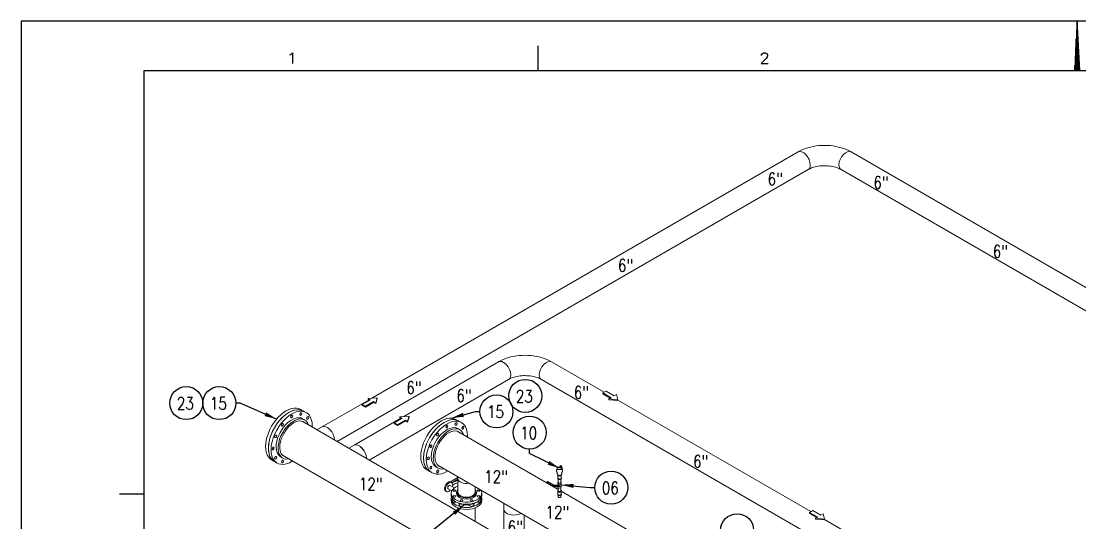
# Model space of a CAD drawing. Header units: millimetres. Extents: x -312439 to 477422, y -331570 to 212570.
# Drawn here: x 337892 to 348644, y 141641 to 146731 of the extents above; entities that cross this region are included whole.
import ezdxf

# ---------------------------------------------------------------- set-up
doc = ezdxf.new("R2010")
doc.units = ezdxf.units.MM
for name, color, linetype in [('ARCONDTEXTO', 4, 'Continuous'), ('FORMATO A1', 1, 'Continuous'), ('TEXTO FORMATO', 4, 'Continuous')]:
    doc.layers.add(name, color=color, linetype=linetype)
doc.styles.add('ROMAND', font='ROMAND.SHX')
doc.styles.add('ROMANS', font='romans.shx', dxfattribs={"height": 187.5})
doc.dimstyles.new('1-50 (MILIMETRO)', dxfattribs={"dimscale": 0, "dimtxt": 125, "dimasz": 125, "dimexe": 100, "dimexo": 100, "dimgap": 50, "dimtad": 0, "dimdec": 0, "dimzin": 0, "dimdsep": 46, "dimtxsty": 'ROMAND', "dimcen": -390, "dimclrd": 1, "dimclre": 1, "dimclrt": 3, "dimadec": 0, "dimazin": 0, "dimtfac": 1, "dimtdec": 0, "dimtix": 1, "dimtmove": 2, "dimatfit": 2, "dimfxl": 1, "dimtvp": 1, "dimtolj": 1, "dimtzin": 0, "dimarcsym": 0})

# ---------------------------------------------------------------- blocks, each defined once
blk = doc.blocks.new('A$C2D342850')
at = {"layer": 'FORMATO A1', "color": 1, "linetype": 'Continuous'}
for p, q in [((84100, 0), (0, 0)), ((0, 0), (0, -59400)), ((21450, 0), (21399.5, -1000)), ((21450, -1000), (21450, 0)), ((21500.5, -1000), (21450, 0)), ((21441, -1000), (21441, -178.22)), ((21459, -1000), (21459, -178.22)), ((21432, -1000), (21432, -356.44)), ((21468, -1000), (21468, -356.44)), ((10500, -1000), (10500, -500)), ((21423, -1000), (21423, -534.65)), ((21477, -1000), (21477, -534.65)), ((21414, -1000), (21414, -712.87)), ((21486, -1000), (21486, -712.87)), ((21405, -1000), (21405, -891.09)), ((21495, -1000), (21495, -891.09)), ((2500, -9600), (2000, -9600))]:
    blk.add_line(p, q, dxfattribs=at)
at = {"layer": 'FORMATO A1', "color": 2, "linetype": 'Continuous'}
for p, q in [((2500, -1000), (83100, -1000)), ((2500, -58400), (2500, -1000))]:
    blk.add_line(p, q, dxfattribs=at)
at = {"layer": 'FORMATO A1', "color": 1, "linetype": 'Continuous'}
for points in [[(5458.74, -684.69), (5479.36, -674.37), (5510.3, -643.44), (5510.3, -860)], [(15038.95, -695), (15038.95, -684.69), (15049.26, -664.06), (15059.58, -653.75), (15080.2, -643.44), (15121.45, -643.44), (15142.08, -653.75), (15152.39, -664.06), (15162.7, -684.69), (15162.7, -705.31), (15152.39, -725.94), (15131.76, -756.87), (15028.64, -860), (15173.01, -860)]]:
    blk.add_lwpolyline(points, dxfattribs=at)

msp = doc.modelspace()

# ---------------------------------------------------------------- linework, layer by layer
at = {"color": 5, "linetype": 'Continuous', "lineweight": 0, "extrusion": (4.44089e-16, 0.816497, 0.57735)}
for p, q in [((345781.646, 145404.685), (341454.494, 142906.403)), ((349278.892, 143697.514), (346321.964, 145404.697)), ((345884.708, 145226.176), (341101.974, 142464.863)), ((350030.086, 143025.799), (346218.902, 145226.187)), ((342739.418, 143273.736), (341778.831, 142719.14)), ((343813.311, 142965.683), (343278.807, 143274.279)), ((342842.48, 143095.226), (341426.316, 142277.604)), ((346663.512, 141082.107), (343175.745, 143095.77)), ((340895.85, 142583.869), (341424.635, 142889.164)), ((345912.318, 141753.821), (343951.385, 142885.966)), ((341748.978, 142701.905), (341273.178, 142427.201)), ((340744.694, 142671.139), (343978.598, 140804.044)), ((342320.66, 142570.405), (343346.943, 141977.88)), ((341220.196, 142396.607), (341273.178, 142427.196)), ((340546.408, 142327.697), (343780.312, 140460.602)), ((342122.373, 142226.963), (344877.088, 140636.528)), ((342328.032, 141941.761), (342328.032, 142108.226)), ((343346.943, 142083.546), (343346.943, 142050.43)), ((343373.03, 142083.546), (343373.03, 142050.43)), ((342501.089, 141941.761), (342501.089, 142008.311)), ((343343.269, 141965.148), (343343.269, 141965.254)), ((343343.269, 141929.36), (343343.269, 141958.588)), ((343346.943, 141998.46), (343346.943, 141965.254)), ((343373.03, 141997.384), (343373.03, 141965.254)), ((343376.704, 141965.148), (343376.704, 141965.254)), ((343376.704, 141929.36), (343376.704, 141958.588)), ((343377.683, 141960.132), (345359.186, 140816.111)), ((342792.671, 141488.739), (342792.671, 141839.966)), ((343346.943, 141919.623), (343346.943, 141903.94)), ((343373.03, 141919.623), (343373.03, 141903.94)), ((342328.032, 141756.998), (342328.032, 141791.25)), ((342501.089, 141657.084), (342501.089, 141791.25)), ((342998.796, 141369.733), (342998.796, 141720.96)), ((346766.574, 141260.616), (346050.392, 141674.104))]:
    msp.add_line(p, q, dxfattribs=at)
at = {"color": 1, "linetype": 'Continuous', "lineweight": 0, "extrusion": (4.44089e-16, 0.816497, 0.57735)}
for p, q in [((341438.213, 142889.868), (341355.664, 142842.208)), ((341506.851, 142910.318), (341414.725, 142903.429)), ((341414.725, 142903.429), (341438.213, 142889.868)), ((341414.725, 142903.429), (341414.725, 142894.886)), ((341414.725, 142894.886), (341430.815, 142885.596)), ((341492.801, 142858.352), (341506.851, 142910.318)), ((341492.801, 142849.808), (341506.851, 142901.775)), ((341506.851, 142910.318), (341506.851, 142901.775)), ((343833.415, 142977.29), (343800.199, 142958.113)), ((343800.199, 142958.113), (343882.748, 142910.453)), ((343800.199, 142958.113), (343800.199, 142949.57)), ((343800.199, 142949.57), (343875.349, 142906.182)), ((343915.964, 142929.631), (343833.415, 142977.29)), ((343882.748, 142910.453), (343861.377, 142898.115)), ((343861.377, 142898.115), (343951.385, 142890.003)), ((343861.377, 142898.115), (343861.377, 142889.572)), ((343861.377, 142889.572), (343951.385, 142881.46)), ((343939.453, 142943.192), (343915.964, 142929.631)), ((343951.385, 142890.003), (343939.453, 142943.192)), ((343951.385, 142890.003), (343951.385, 142881.46)), ((341355.664, 142842.208), (341388.881, 142823.03)), ((341355.664, 142842.208), (341355.664, 142833.664)), ((341355.664, 142833.664), (341388.881, 142814.487)), ((341388.881, 142823.03), (341471.43, 142870.69)), ((341388.881, 142814.487), (341471.43, 142862.147)), ((341388.881, 142823.03), (341388.881, 142814.487)), ((341471.43, 142870.69), (341471.43, 142862.147)), ((341471.43, 142870.69), (341492.801, 142858.352)), ((341471.43, 142862.147), (341492.801, 142849.808)), ((341492.801, 142858.352), (341492.801, 142849.808)), ((341762.56, 142702.606), (341680.011, 142654.946)), ((341713.227, 142635.769), (341795.776, 142683.428)), ((341713.227, 142627.225), (341795.776, 142674.885)), ((341831.197, 142723.056), (341739.071, 142716.167)), ((341739.071, 142716.167), (341762.56, 142702.606)), ((341739.071, 142716.167), (341739.071, 142707.624)), ((341739.071, 142707.624), (341755.161, 142698.334)), ((341795.776, 142683.428), (341795.776, 142674.885)), ((341795.776, 142683.428), (341817.147, 142671.09)), ((341795.776, 142674.885), (341817.147, 142662.547)), ((341817.147, 142671.09), (341831.197, 142723.056)), ((341817.147, 142662.547), (341830.902, 142713.423)), ((341831.197, 142723.056), (341831.197, 142714.518)), ((341680.011, 142654.946), (341713.227, 142635.769)), ((341680.011, 142654.946), (341680.011, 142646.403)), ((341680.011, 142646.403), (341695.822, 142637.274)), ((341697.416, 142636.354), (341713.227, 142627.225)), ((341713.227, 142635.769), (341713.227, 142627.225)), ((341817.147, 142671.09), (341817.147, 142662.547)), ((345932.422, 141765.428), (345899.206, 141746.251)), ((345899.206, 141746.251), (345981.755, 141698.591)), ((345899.206, 141746.251), (345899.206, 141737.708)), ((345899.206, 141737.708), (345974.356, 141694.319)), ((346014.971, 141717.768), (345932.422, 141765.428)), ((346038.46, 141731.33), (346014.971, 141717.768)), ((346050.392, 141678.141), (346038.46, 141731.33)), ((345981.755, 141698.591), (345960.384, 141686.253)), ((345960.384, 141686.253), (346050.392, 141678.141)), ((345960.384, 141686.253), (345960.384, 141677.709)), ((345960.384, 141677.709), (346050.392, 141669.598)), ((346050.392, 141678.141), (346050.392, 141669.598))]:
    msp.add_line(p, q, dxfattribs=at)
at = {"color": 4, "linetype": 'Continuous', "lineweight": 0, "extrusion": (4.44089e-16, 0.816497, 0.57735)}
for p, q in [((340731.721, 142791.2), (340786.801, 142759.4)), ((340750.671, 142696.821), (340771.282, 142684.921)), ((342307.687, 142690.466), (342362.766, 142658.666)), ((342326.636, 142596.087), (342347.247, 142584.187)), ((340435.946, 142278.901), (340491.025, 142247.101)), ((340527.155, 142309.68), (340547.766, 142297.78)), ((342011.911, 142178.167), (342066.99, 142146.367)), ((342103.12, 142208.946), (342123.731, 142197.046)), ((342328.032, 142099.722), (342251.945, 142055.793)), ((342263.807, 142049.45), (342255.071, 142054.407)), ((342265.953, 142048.01), (342328.032, 142083.852)), ((342296.518, 142035.649), (342274.643, 142023.019)), ((342274.927, 142050.191), (342328.032, 142073.47)), ((342328.032, 142049.463), (342274.927, 142026.184)), ((342328.032, 142076.82), (342299.033, 142064.108)), ((343237.963, 142059.73), (343235.409, 142058.255)), ((343235.409, 142058.255), (343235.409, 142046.455)), ((343235.409, 142058.255), (343298.456, 142021.854)), ((343235.409, 142046.455), (343298.456, 142010.054)), ((343237.963, 142059.73), (343301.011, 142023.329)), ((343342.446, 142036.43), (343342.446, 142025.962)), ((343343.013, 142047.941), (343343.013, 142033.941)), ((343346.943, 142056.475), (343343.043, 142048.073)), ((343343.272, 142047.58), (343355.05, 142040.78)), ((343355.05, 142026.78), (343343.272, 142033.58)), ((343355.905, 142040.648), (343371.993, 142043.136)), ((343371.993, 142029.136), (343355.905, 142026.648)), ((343372.619, 142043.498), (343376.93, 142052.786)), ((343376.93, 142038.786), (343372.619, 142029.498)), ((343376.701, 142053.28), (343373.03, 142055.399)), ((343376.96, 142052.919), (343376.96, 142038.919)), ((343377.527, 142036.43), (343377.527, 142017.43)), ((342211.989, 141958.12), (342203.253, 141963.077)), ((342265.988, 141965.455), (342228.287, 141986.845)), ((342293.012, 141994.908), (342247.51, 142020.725)), ((342259.018, 141918.274), (342259.018, 141938.874)), ((342314.132, 141938.874), (342314.132, 141951.574)), ((342514.99, 141938.874), (342514.99, 141951.574)), ((342570.103, 141918.274), (342570.103, 141938.874)), ((343304.508, 142022.493), (343328.713, 142022.493)), ((343304.508, 142020.407), (343327.216, 142020.407)), ((343304.508, 142008.607), (343325.304, 142008.607)), ((343325.875, 142011.196), (343329.05, 142013.029)), ((343327.216, 142020.407), (343327.216, 142011.971)), ((343327.216, 142020.407), (343339.505, 142013.312)), ((343327.227, 142011.977), (343327.227, 142014.189)), ((343327.346, 142014.452), (343329.02, 142015.419)), ((343327.43, 142014.478), (343330.561, 142014.758)), ((343328.713, 142022.493), (343342.06, 142014.787)), ((343329.105, 142015.445), (343332.236, 142015.725)), ((343329.305, 142005.254), (343332.48, 142007.088)), ((343330.561, 142005.594), (343330.35, 142005.858)), ((343330.968, 142014.523), (343334.099, 142010.628)), ((343334.099, 142005.639), (343330.968, 142005.359)), ((343332.59, 142005.504), (343339.505, 142001.512)), ((343332.643, 142015.49), (343335.774, 142011.594)), ((343333.792, 142020.965), (343344.268, 142027.014)), ((343334.184, 142005.665), (343335.858, 142006.632)), ((343334.303, 142010.103), (343334.303, 142005.928)), ((343335.977, 142011.07), (343335.977, 142006.895)), ((343342.06, 142014.787), (343339.505, 142013.312)), ((343339.505, 142013.312), (343339.505, 142001.512)), ((343339.505, 142001.512), (343342.06, 142002.987)), ((343342.06, 142002.987), (343342.06, 142014.787)), ((343342.06, 142007.421), (343352.2, 142013.275)), ((343343.013, 142007.971), (343343.013, 142000.941)), ((343343.272, 142000.58), (343355.05, 141993.78)), ((343355.905, 141993.648), (343371.993, 141996.136)), ((343372.619, 141996.498), (343376.93, 142005.786)), ((343376.96, 142014.874), (343376.96, 142005.919)), ((342259.018, 141865.874), (342259.018, 141886.474)), ((342269.087, 141884.249), (342269.087, 141862.049)), ((342301.262, 141849.637), (342310.082, 141851.746)), ((342340.672, 141839.251), (342340.672, 141820.72)), ((342385.441, 141815.578), (342393.391, 141826.659)), ((342393.391, 141829.307), (342393.391, 141826.659)), ((342435.731, 141826.659), (342435.731, 141829.307)), ((342435.731, 141826.659), (342443.68, 141815.578)), ((342488.449, 141834.719), (342511.654, 141848.116)), ((342488.449, 141839.251), (342488.449, 141820.72)), ((342519.039, 141851.746), (342527.859, 141849.637)), ((342560.035, 141884.249), (342560.035, 141862.049)), ((342570.103, 141865.874), (342570.103, 141886.474))]:
    msp.add_line(p, q, dxfattribs=at)
at = {"color": 2, "linetype": 'Continuous', "lineweight": 0, "extrusion": (4.44089e-16, 0.816497, 0.57735)}
for p, q in [((343329.873, 142176.099), (343329.873, 142165.33)), ((343335.151, 142194.439), (343335.151, 142178.301)), ((343335.346, 142154.786), (343335.346, 142136.597)), ((343339.405, 142151.411), (343335.61, 142154.563)), ((343360.635, 142209.204), (343364.753, 142211.582)), ((343360.635, 142209.204), (343374.152, 142201.4)), ((343360.635, 142202.363), (343360.635, 142209.204)), ((343360.635, 142202.363), (343374.152, 142194.559)), ((343364.753, 142216.371), (343364.753, 142211.34)), ((343374.152, 142201.4), (343384.572, 142207.416)), ((343374.152, 142194.559), (343374.152, 142201.4)), ((343374.152, 142194.559), (343383.08, 142199.714)), ((343379.507, 142210.34), (343384.572, 142207.416)), ((343379.71, 142216.371), (343379.71, 142211.34)), ((343380.568, 142151.411), (343384.363, 142154.563)), ((343384.572, 142207.416), (343384.572, 142198.91)), ((343384.572, 142201.281), (343386.625, 142200.096)), ((343384.572, 142198.91), (343386.625, 142200.096)), ((343384.627, 142154.786), (343384.627, 142136.597)), ((343384.821, 142194.439), (343384.821, 142178.301)), ((343384.821, 142182.865), (343386.625, 142183.906)), ((343386.625, 142200.096), (343386.625, 142183.906)), ((343390.1, 142176.099), (343390.1, 142165.33)), ((343343.269, 142093.283), (343343.269, 142122.511)), ((343376.704, 142093.283), (343376.704, 142122.511))]:
    msp.add_line(p, q, dxfattribs=at)
at = {"color": 5, "linetype": 'Continuous', "lineweight": 0}
for centre, major_axis, start_param, end_param in [((345833.177, 145315.43), (51.531, -89.255), 0.785398163, 3.141592654), ((346270.433, 145315.442), (-51.531, -89.255), 3.141592654, 5.497787144), ((345833.177, 145315.43), (51.531, -89.255), 0, 0.785398163), ((346270.433, 145315.43), (-51.531, -89.255), 5.49764606, 5.497787144), ((346270.433, 145315.442), (-51.531, -89.255), 5.497787144, 6.283185307), ((346270.433, 145315.43), (-51.531, -89.255), 5.497787144, 6.297310672), ((342790.02, 143185.024), (51.531, -89.255), 2.343442991, 3.276408603), ((342790.949, 143184.481), (51.531, -89.255), 0.785398163, 3.141592654), ((343227.276, 143185.024), (-51.531, -89.255), 3.141592654, 5.497787144), ((342790.949, 143184.481), (51.531, -89.255), 0, 0.785398163), ((343227.276, 143185.024), (-51.531, -89.255), 5.497787144, 6.283185307), ((340659.524, 142491.351), (-100.123, -173.418), 3.001578831, 5.497787144), ((341000.362, 142525.203), (51.531, -89.255), 0.785398163, 3.141592654), ((342235.489, 142390.616), (-100.123, -173.418), 3.001578831, 5.497787144), ((341000.362, 142525.203), (51.531, -89.255), 0.765498319, 0.785398163), ((340659.524, 142491.351), (-100.123, -173.418), 5.497787144, 6.42319913), ((341324.709, 142337.947), (51.531, -89.255), 0.785398163, 3.15078769), ((341324.709, 142337.942), (51.531, -89.255), 0.785398163, 3.141592654), ((341324.709, 142337.942), (51.531, -89.255), 0.765498319, 0.785398163), ((341324.709, 142337.947), (51.531, -89.255), 0.785338379, 0.785398163), ((342235.489, 142390.616), (-100.123, -173.418), 5.497787144, 6.42319913), ((342414.561, 142089.768), (-86.528, 0), 0, 1.894066148), ((343359.986, 142050.43), (-13.044, 0), 0, 3.141592654), ((342414.561, 141951.574), (88.182, 0), 2.947639626, 4.319689899), ((342414.561, 141951.574), (88.182, 0), 4.319689899, 6.477138335), ((343359.986, 141965.254), (16.718, 0), 2.465813431, 3.926990817), ((343359.986, 141965.148), (16.718, 0), 3.141592654, 3.926990817), ((343359.986, 141929.36), (16.718, 0), 3.141592654, 3.926990817), ((343359.986, 141965.254), (13.044, 0), 3.141592654, 3.926990817), ((343359.986, 141965.254), (16.718, 0), 3.926990817, 6.95896453), ((343359.986, 141965.148), (16.718, 0), 3.926990817, 6.283185307), ((343359.986, 141929.36), (16.718, 0), 3.926990817, 6.283185307), ((343359.986, 141965.254), (13.044, 0), 3.926990817, 6.283185307), ((342895.734, 141778.789), (103.062, 0), 3.141592654, 5.497787144), ((342895.734, 141778.789), (103.062, 0), 5.497787144, 5.517686988)]:
    msp.add_ellipse(centre, major_axis=major_axis, ratio=0.577350269, start_param=start_param, end_param=end_param, dxfattribs=at)
at = {"color": 4, "linetype": 'Continuous', "lineweight": 0}
for centre, major_axis, ratio, start_param, end_param in [((340583.833, 142535.051), (147.888, 256.149), 0.577350269, 0, 3.141592654), ((340611.373, 142519.151), (147.888, 256.149), 0.577350269, 0, 3.141592654), ((340611.373, 142519.151), (-147.888, -256.149), 0.577350269, 3.141592654, 6.283185307), ((340638.913, 142503.251), (-147.888, -256.149), 0.577350269, 2.35619449, 7.119242823), ((340638.913, 142503.251), (111.758, 193.57), 0.577350269, 0, 2.35619449), ((340659.524, 142491.351), (-111.758, -193.57), 0.577350269, 2.661870707, 6.762907254), ((342159.799, 142434.316), (147.888, 256.149), 0.577350269, 0, 3.141592654), ((342187.338, 142418.416), (147.888, 256.149), 0.577350269, 0, 3.141592654), ((342187.338, 142418.416), (-147.888, -256.149), 0.577350269, 3.141592654, 6.283185307), ((342214.878, 142402.516), (-147.888, -256.149), 0.577350269, 2.35619449, 7.119242823), ((340825.974, 142611.251), (-7.777, -13.47), 0.577350269, 2.376976953, 3.906208354), ((340638.913, 142503.251), (-147.888, -256.149), 0.577350269, 2.305535138, 2.35619449), ((342214.878, 142402.516), (111.758, 193.57), 0.577350269, 0, 2.35619449), ((342235.489, 142390.616), (-111.758, -193.57), 0.577350269, 2.661870707, 6.762907254), ((342401.94, 142510.516), (-7.777, -13.47), 0.577350269, 2.376976953, 3.906208354), ((342214.878, 142402.516), (-147.888, -256.149), 0.577350269, 2.305535138, 2.35619449), ((340638.913, 142503.251), (111.758, 193.57), 0.577350269, 2.35619449, 3.141592654), ((340638.913, 142287.251), (-7.777, -13.47), 0.577350269, 5.518569607, 7.047801007), ((342214.878, 142402.516), (111.758, 193.57), 0.577350269, 2.35619449, 3.141592654), ((342214.878, 142186.516), (-7.777, -13.47), 0.577350269, 5.518569607, 7.047801007), ((342229.162, 142008.742), (-25.909, -45.665), 0.572295958, 3.141592654, 5.493466743), ((342237.898, 142003.785), (25.909, 45.665), 0.572295958, 5.092436339, 8.635059397), ((343359.986, 142036.43), (-17.541, 0), 0.577350269, 6.028110461, 6.544984695), ((343343.898, 142047.941), (-0.885, 0), 0.577350269, 6.021385919, 7.068583471), ((343343.898, 142033.941), (-0.885, 0), 0.577350269, 0, 0.261799388), ((343359.986, 142036.43), (-17.541, 0), 0.577350269, 0.261799388, 1.308996939), ((343343.898, 142033.941), (-0.885, 0), 0.577350269, 0.261799388, 0.785398163), ((343355.676, 142041.141), (0.885, 0), 0.577350269, 3.926990817, 4.974188368), ((343359.986, 142036.43), (-17.541, 0), 0.577350269, 1.308996939, 2.35619449), ((343371.764, 142043.63), (0.885, 0), 0.577350269, 4.974188368, 6.021385919), ((343371.764, 142029.63), (0.885, 0), 0.577350269, 4.974188368, 5.497787144), ((343359.986, 142036.43), (-17.541, 0), 0.577350269, 2.35619449, 3.396667499), ((343371.764, 142029.63), (0.885, 0), 0.577350269, 5.497787144, 6.021385919), ((343376.075, 142052.919), (0.885, 0), 0.577350269, 6.021385919, 7.068583471), ((343376.075, 142038.919), (0.885, 0), 0.577350269, 6.021385919, 6.283185307), ((342229.162, 142008.742), (-25.909, -45.665), 0.572295958, 5.493466743, 6.283185307), ((342237.898, 142003.785), (25.909, 45.665), 0.572295958, 2.35187409, 4.332341622), ((342237.898, 142003.785), (-9.611, -16.94), 0.572295958, 3.141592654, 5.493466743), ((342237.898, 142003.785), (-9.611, -16.94), 0.572295958, 5.493466743, 6.283185307), ((342414.561, 141938.874), (155.543, 0), 0.577350269, 2.160721943, 6.720750261), ((342414.561, 141951.574), (100.429, 0), 0.577350269, 2.60918095, 6.815597011), ((342414.561, 141938.874), (-100.429, 0), 0.577350269, 0, 3.141592654), ((343304.508, 142025.348), (8.558, 0), 0.577350269, 3.926990817, 4.71238898), ((343304.508, 142013.548), (8.558, 0), 0.577350269, 3.926990817, 4.71238898), ((343304.508, 142025.348), (4.945, 0), 0.577350269, 3.926990817, 4.71238898), ((343327.633, 142013.954), (-0.288, 0.498), 0.577350269, 6.021385919, 7.068583471), ((343329.308, 142014.921), (-0.288, 0.498), 0.577350269, 6.021385919, 6.283185307), ((343330.765, 142014.234), (0.288, -0.498), 0.577350269, 1.832595715, 2.879793266), ((343330.765, 142005.883), (-0.288, 0.498), 0.577350269, 1.832595715, 2.879793266), ((343332.439, 142015.2), (-0.288, 0.498), 0.577350269, 4.974188368, 6.021385919), ((343337.758, 142014.096), (-3.966, 6.869), 0.577350269, 5.497787144, 6.556252612), ((343333.896, 142010.338), (0.288, -0.498), 0.577350269, 0.785398163, 1.832595715), ((343333.896, 142006.163), (0.288, -0.498), 0.577350269, 6.021385919, 7.068583471), ((343335.571, 142011.305), (-0.288, 0.498), 0.577350269, 3.926990817, 4.974188368), ((343335.571, 142007.13), (0.288, -0.498), 0.577350269, 0, 0.785398163), ((343337.758, 142014.096), (-3.966, 6.869), 0.577350269, 3.230481995, 5.497787144), ((343343.898, 142000.941), (-0.885, 0), 0.577350269, 0, 0.785398163), ((343359.986, 142017.43), (-17.541, 0), 0.577350269, 0.761598367, 1.308996939), ((343355.676, 142027.141), (-0.885, 0), 0.577350269, 0.785398163, 1.308996939), ((343355.676, 141994.141), (0.885, 0), 0.577350269, 3.926990817, 4.974188368), ((343355.676, 142027.141), (-0.885, 0), 0.577350269, 1.308996939, 1.832595715), ((343359.986, 142017.43), (-17.541, 0), 0.577350269, 1.308996939, 2.35619449), ((343371.764, 141996.63), (0.885, 0), 0.577350269, 4.974188368, 6.021385919), ((343359.986, 142017.43), (-17.541, 0), 0.577350269, 2.35619449, 3.141592654), ((343376.075, 142005.919), (0.885, 0), 0.577350269, 6.021385919, 6.283185307), ((342414.561, 141886.474), (-155.543, 0), 0.577350269, 6.105191856, 9.602771412), ((342414.561, 141918.274), (-155.543, 0), 0.577350269, 0, 3.141592654), ((342414.561, 141865.874), (155.543, 0), 0.577350269, 3.141592654, 6.283185307), ((342292.357, 141884.249), (-23.27, 0), 0.577350269, 6.142098809, 7.322959681), ((342292.357, 141862.049), (-23.27, 0), 0.577350269, 0, 1.963495408), ((342414.561, 141888.074), (-113.901, 0), 0.577350269, 0.792315256, 0.864911274), ((342363.942, 141820.72), (23.27, 0), 0.577350269, 3.141592654, 5.890486225), ((342363.942, 141842.92), (23.27, 0), 0.577350269, 3.443404213, 5.241433881), ((342414.561, 141888.074), (-113.901, 0), 0.577350269, 1.364860358, 1.776732296), ((342414.561, 141889.674), (-113.901, 0), 0.577350269, 1.374344678, 1.767247976), ((342465.179, 141820.72), (23.27, 0), 0.577350269, 3.534291735, 6.283185307), ((342465.179, 141842.92), (23.27, 0), 0.577350269, 4.18334408, 5.981373747), ((342536.765, 141862.049), (23.27, 0), 0.577350269, 4.319689899, 6.283185307), ((342536.765, 141884.249), (23.27, 0), 0.577350269, 5.243410933, 6.424271806)]:
    msp.add_ellipse(centre, major_axis=major_axis, ratio=ratio, start_param=start_param, end_param=end_param, dxfattribs=at)
for centre, major_axis in [((340638.913, 142719.251), (-7.777, -13.47)), ((340732.443, 142744.312), (-7.777, -13.47)), ((340800.913, 142704.781), (-7.777, -13.47)), ((340545.382, 142636.312), (-7.777, -13.47)), ((342214.878, 142618.516), (-7.777, -13.47)), ((342308.409, 142643.578), (-7.777, -13.47)), ((342376.878, 142604.047), (-7.777, -13.47)), ((340476.913, 142517.72), (-7.777, -13.47)), ((342121.347, 142535.578), (-7.777, -13.47)), ((340451.851, 142395.251), (-7.777, -13.47)), ((342052.878, 142416.986), (-7.777, -13.47)), ((340476.913, 142301.72), (-7.777, -13.47)), ((340545.382, 142262.189), (-7.777, -13.47)), ((342027.817, 142294.516), (-7.777, -13.47)), ((342052.878, 142200.986), (-7.777, -13.47)), ((342121.347, 142161.455), (-7.777, -13.47)), ((342292.357, 141968.099), (13.472, 0)), ((342536.765, 141968.099), (13.472, 0)), ((343327.59, 142008.225), (1.715, -2.971)), ((342292.357, 141909.649), (13.472, 0)), ((342363.942, 141868.32), (13.472, 0)), ((342465.179, 141868.32), (13.472, 0)), ((342536.765, 141909.649), (13.472, 0))]:
    msp.add_ellipse(centre, major_axis=major_axis, ratio=0.577350269, dxfattribs=at)
at = {"color": 2, "linetype": 'Continuous', "lineweight": 0}
for centre, major_axis, start_param, end_param in [((343359.986, 142194.439), (24.835, 0), 1.544681715, 6.659904105), ((343372.231, 142211.34), (7.478, 0), 3.141592654, 6.283185307), ((343372.383, 142208.437), (3.965, 0), 3.554781894, 5.930363774), ((343359.986, 142136.597), (24.641, 0), 3.141592654, 6.283185307), ((343359.986, 142093.283), (16.718, 0), 3.141592654, 3.926990817), ((343359.986, 142129.071), (16.718, 0), 3.512039681, 3.926990817), ((343359.986, 142129.177), (16.718, 0), 3.529486549, 3.926990817), ((343359.986, 142129.071), (16.718, 0), 3.926990817, 5.912738279), ((343359.986, 142129.177), (16.718, 0), 3.926990817, 5.895291412), ((343359.986, 142093.283), (16.718, 0), 3.926990817, 6.283185307)]:
    msp.add_ellipse(centre, major_axis=major_axis, ratio=0.577350269, start_param=start_param, end_param=end_param, dxfattribs=at)
msp.add_ellipse((343372.231, 142216.371), major_axis=(7.478, 0), ratio=0.577350269, dxfattribs=at)
at = {"color": 5, "linetype": 'Continuous', "lineweight": 0}
for points, knots in [([(346321.196, 145405.127), (346290.414, 145422.807), (346256.742, 145436.692), (346185.48, 145457.656), (346147.845, 145464.649), (346071.27, 145471.652), (346032.34, 145471.652), (345955.765, 145464.649), (345918.13, 145457.656), (345846.572, 145436.606), (345812.635, 145422.576), (345781.646, 145404.685)], [1.573389139, 1.573389139, 1.573389139, 1.573389139, 1.884955592, 1.884955592, 2.199114858, 2.199114858, 2.513274123, 2.513274123, 2.827433388, 2.827433388, 3.141592654, 3.141592654, 3.141592654, 3.141592654]), ([(346218.902, 145226.176), (346207.26, 145232.897), (346192.972, 145239.435), (346159.594, 145250.941), (346140.3, 145255.811), (346098.579, 145262.68), (346076.062, 145264.56), (346030.639, 145264.739), (346007.736, 145262.986), (345964.689, 145256.161), (345944.519, 145251.128), (345910.529, 145239.386), (345896.306, 145232.872), (345884.708, 145226.176)], [1.570796327, 1.570796327, 1.570796327, 1.570796327, 1.817922826, 1.817922826, 2.078405461, 2.078405461, 2.349354371, 2.349354371, 2.624193323, 2.624193323, 2.895411402, 2.895411402, 3.141592654, 3.141592654, 3.141592654, 3.141592654]), ([(343278.807, 143274.279), (343247.818, 143292.17), (343213.881, 143306.2), (343142.323, 143327.25), (343104.688, 143334.244), (343028.113, 143341.246), (342989.183, 143341.246), (342912.608, 143334.244), (342874.973, 143327.25), (342803.415, 143306.2), (342769.478, 143292.17), (342738.489, 143274.279)], [1.570796327, 1.570796327, 1.570796327, 1.570796327, 1.884955592, 1.884955592, 2.199114858, 2.199114858, 2.513274123, 2.513274123, 2.827433388, 2.827433388, 3.141592654, 3.141592654, 3.141592654, 3.141592654]), ([(343175.745, 143095.77), (343164.103, 143102.491), (343149.815, 143109.03), (343116.437, 143120.536), (343097.144, 143125.405), (343055.422, 143132.274), (343032.906, 143134.154), (342987.482, 143134.333), (342964.579, 143132.58), (342921.532, 143125.755), (342901.362, 143120.722), (342870.433, 143110.037), (342858.596, 143104.906), (342848.411, 143099.549)], [1.570796327, 1.570796327, 1.570796327, 1.570796327, 1.817922826, 1.817922826, 2.078405461, 2.078405461, 2.349354371, 2.349354371, 2.624193323, 2.624193323, 2.895411402, 2.895411402, 3.095002758, 3.095002758, 3.095002758, 3.095002758]), ([(343346.943, 141971.885), (343346.81, 141971.804), (343346.678, 141971.722), (343345.141, 141970.733), (343343.953, 141969.663), (343342.255, 141967.315), (343341.705, 141966.051), (343341.341, 141963.578), (343341.449, 141962.392), (343342.197, 141960.117), (343342.847, 141959.036), (343344.663, 141956.97), (343345.887, 141956.011), (343348.785, 141954.351), (343350.481, 141953.666), (343354.122, 141952.664), (343356.066, 141952.346), (343360.007, 141952.096), (343362.003, 141952.161), (343365.869, 141952.669), (343367.738, 141953.112), (343370.624, 141954.15), (343371.723, 141954.653), (343372.726, 141955.232)], [3.164833616, 3.164833616, 3.164833616, 3.164833616, 3.195732254, 3.195732254, 3.531441637, 3.531441637, 3.842222193, 3.842222193, 4.114598412, 4.114598412, 4.396552746, 4.396552746, 4.716324677, 4.716324677, 5.052919474, 5.052919474, 5.388262163, 5.388262163, 5.721521888, 5.721521888, 6.05524298, 6.05524298, 6.283185307, 6.283185307, 6.283185307, 6.283185307]), ([(343343.269, 141932.92), (343343.201, 141932.832), (343343.135, 141932.744), (343342.255, 141931.527), (343341.705, 141930.262), (343341.341, 141927.789), (343341.449, 141926.603), (343342.197, 141924.329), (343342.847, 141923.248), (343344.663, 141921.181), (343345.887, 141920.222), (343348.785, 141918.563), (343350.481, 141917.878), (343354.122, 141916.876), (343356.066, 141916.558), (343360.007, 141916.307), (343362.003, 141916.373), (343365.869, 141916.881), (343367.738, 141917.323), (343370.624, 141918.362), (343371.723, 141918.865), (343372.726, 141919.444)], [3.506967788, 3.506967788, 3.506967788, 3.506967788, 3.531441637, 3.531441637, 3.842222193, 3.842222193, 4.114598412, 4.114598412, 4.396552746, 4.396552746, 4.716324677, 4.716324677, 5.052919474, 5.052919474, 5.388262163, 5.388262163, 5.721521888, 5.721521888, 6.05524298, 6.05524298, 6.283185307, 6.283185307, 6.283185307, 6.283185307]), ([(343372.726, 141955.232), (343374.207, 141956.087), (343375.479, 141957.108), (343377.383, 141959.391), (343378.046, 141960.644), (343378.616, 141963.13), (343378.601, 141964.337), (343378.02, 141966.644), (343377.457, 141967.739), (343375.82, 141969.846), (343374.688, 141970.833), (343373.255, 141971.747), (343373.143, 141971.816), (343373.03, 141971.885)], [0, 0, 0, 0, 0.336553874, 0.336553874, 0.653994212, 0.653994212, 0.929962999, 0.929962999, 1.207185588, 1.207185588, 1.521355542, 1.521355542, 1.547555365, 1.547555365, 1.547555365, 1.547555365]), ([(343372.726, 141919.444), (343374.207, 141920.299), (343375.479, 141921.32), (343377.383, 141923.603), (343378.046, 141924.855), (343378.616, 141927.341), (343378.601, 141928.548), (343378.021, 141930.848), (343377.464, 141931.937), (343376.704, 141932.92)], [0, 0, 0, 0, 0.336553874, 0.336553874, 0.653994212, 0.653994212, 0.929962999, 0.929962999, 1.205421193, 1.205421193, 1.205421193, 1.205421193]), ([(343346.943, 141903.94), (343346.943, 141903.55), (343347.021, 141903.146), (343347.349, 141902.332), (343347.6, 141901.921), (343348.264, 141901.114), (343348.678, 141900.717), (343349.637, 141899.957), (343350.182, 141899.593), (343351.345, 141898.922), (343352.001, 141898.592), (343353.429, 141897.974), (343354.2, 141897.687), (343355.807, 141897.183), (343356.644, 141896.965), (343358.326, 141896.619), (343359.17, 141896.49), (343360.803, 141896.328), (343361.647, 141896.289), (343363.329, 141896.32), (343364.166, 141896.391), (343365.773, 141896.651), (343366.544, 141896.841), (343367.972, 141897.329), (343368.628, 141897.627), (343369.791, 141898.299), (343370.336, 141898.694), (343371.295, 141899.584), (343371.709, 141900.078), (343372.373, 141901.129), (343372.624, 141901.687), (343372.952, 141902.816), (343373.03, 141903.388), (343373.03, 141903.94)], [8.057756992, 8.057756992, 8.057756992, 8.057756992, 10.071959805, 10.071959805, 12.086162619, 12.086162619, 14.100365432, 14.100365432, 16.114568246, 16.114568246, 18.128771059, 18.128771059, 20.142973873, 20.142973873, 22.157176686, 22.157176686, 24.1713795, 24.1713795, 26.185818748, 26.185818748, 28.200257995, 28.200257995, 30.214697243, 30.214697243, 32.229136491, 32.229136491, 34.243575739, 34.243575739, 36.258014987, 36.258014987, 38.272454235, 38.272454235, 40.286893483, 40.286893483, 40.286893483, 40.286893483])]:
    msp.add_open_spline(points, degree=3, knots=knots, dxfattribs=at)
at = {"color": 2, "linetype": 'Continuous', "lineweight": 0}
for points, knots in [([(343329.873, 142176.099), (343329.873, 142177.955), (343330.374, 142179.807), (343332.231, 142183.178), (343333.524, 142184.713), (343335.151, 142186.102)], [2.3561944902, 2.3561944902, 2.3561944902, 2.3561944902, 2.6641554438, 2.6641554438, 2.9510070337, 2.9510070337, 2.9510070337, 2.9510070337]), ([(343335.61, 142154.563), (343334.896, 142155.156), (343334.237, 142155.78), (343333.044, 142157.084), (343332.509, 142157.764), (343331.577, 142159.175), (343331.179, 142159.906), (343330.535, 142161.407), (343330.288, 142162.178), (343329.957, 142163.742), (343329.873, 142164.536), (343329.873, 142165.33)], [1.7487168592, 1.7487168592, 1.7487168592, 1.7487168592, 1.8702123854, 1.8702123854, 1.9917079116, 1.9917079116, 2.1132034378, 2.1132034378, 2.234698964, 2.234698964, 2.3561944902, 2.3561944902, 2.3561944902, 2.3561944902]), ([(343390.1, 142165.33), (343390.1, 142164.536), (343390.016, 142163.742), (343389.685, 142162.178), (343389.438, 142161.407), (343388.794, 142159.906), (343388.396, 142159.175), (343387.464, 142157.764), (343386.929, 142157.084), (343385.736, 142155.78), (343385.077, 142155.156), (343384.363, 142154.563)], [5.4977871438, 5.4977871438, 5.4977871438, 5.4977871438, 5.61928267, 5.61928267, 5.7407781962, 5.7407781962, 5.8622737224, 5.8622737224, 5.9837692486, 5.9837692486, 6.1052647747, 6.1052647747, 6.1052647747, 6.1052647747]), ([(343386.625, 142184.352), (343387.662, 142183.199), (343388.485, 142181.971), (343389.749, 142179.208), (343390.1, 142177.654), (343390.1, 142176.099)], [5.0187697426, 5.0187697426, 5.0187697426, 5.0187697426, 5.2396886203, 5.2396886203, 5.4977871438, 5.4977871438, 5.4977871438, 5.4977871438]), ([(343343.269, 142096.843), (343343.201, 142096.755), (343343.135, 142096.667), (343342.255, 142095.45), (343341.705, 142094.185), (343341.341, 142091.713), (343341.449, 142090.526), (343342.197, 142088.252), (343342.847, 142087.171), (343344.663, 142085.104), (343345.887, 142084.146), (343348.785, 142082.486), (343350.481, 142081.801), (343354.122, 142080.799), (343356.066, 142080.481), (343360.007, 142080.231), (343362.003, 142080.296), (343365.869, 142080.804), (343367.738, 142081.246), (343370.624, 142082.285), (343371.723, 142082.788), (343372.726, 142083.367)], [3.506967788, 3.506967788, 3.506967788, 3.506967788, 3.531441637, 3.531441637, 3.842222193, 3.842222193, 4.114598412, 4.114598412, 4.396552746, 4.396552746, 4.716324677, 4.716324677, 5.052919474, 5.052919474, 5.388262163, 5.388262163, 5.721521888, 5.721521888, 6.05524298, 6.05524298, 6.283185307, 6.283185307, 6.283185307, 6.283185307]), ([(343341.439, 142127.231), (343341.471, 142126.542), (343341.6, 142125.858), (343342.197, 142124.04), (343342.847, 142122.959), (343344.663, 142120.893), (343345.887, 142119.934), (343348.785, 142118.274), (343350.481, 142117.589), (343354.122, 142116.587), (343356.066, 142116.269), (343360.007, 142116.019), (343362.003, 142116.085), (343365.869, 142116.592), (343367.738, 142117.035), (343370.624, 142118.073), (343371.723, 142118.576), (343372.726, 142119.155)], [3.95353715, 3.95353715, 3.95353715, 3.95353715, 4.114598412, 4.114598412, 4.396552746, 4.396552746, 4.716324677, 4.716324677, 5.052919474, 5.052919474, 5.388262163, 5.388262163, 5.721521888, 5.721521888, 6.05524298, 6.05524298, 6.283185307, 6.283185307, 6.283185307, 6.283185307]), ([(343372.726, 142119.155), (343374.207, 142120.01), (343375.479, 142121.031), (343377.383, 142123.314), (343378.046, 142124.567), (343378.451, 142126.336), (343378.513, 142126.782), (343378.534, 142127.231)], [0, 0, 0, 0, 0.3365538744, 0.3365538744, 0.653994212, 0.653994212, 0.7588518303, 0.7588518303, 0.7588518303, 0.7588518303]), ([(343372.726, 142083.367), (343374.207, 142084.222), (343375.479, 142085.243), (343377.383, 142087.526), (343378.046, 142088.778), (343378.616, 142091.264), (343378.601, 142092.471), (343378.021, 142094.772), (343377.464, 142095.86), (343376.704, 142096.843)], [0, 0, 0, 0, 0.336553874, 0.336553874, 0.653994212, 0.653994212, 0.929962999, 0.929962999, 1.205421193, 1.205421193, 1.205421193, 1.205421193])]:
    msp.add_open_spline(points, degree=3, knots=knots, dxfattribs=at)
at = {"color": 4, "linetype": 'Continuous', "lineweight": 0}
for points, knots in [([(343354.533, 142017.304), (343354.533, 142017.718), (343354.48, 142018.153), (343354.264, 142019.037), (343354.101, 142019.486), (343353.681, 142020.371), (343353.424, 142020.809), (343352.849, 142021.651), (343352.53, 142022.056), (343351.872, 142022.812), (343351.508, 142023.191), (343350.742, 142023.924), (343350.339, 142024.277), (343349.528, 142024.937), (343349.118, 142025.244), (343348.325, 142025.795), (343347.941, 142026.039), (343347.226, 142026.452), (343346.873, 142026.633), (343346.209, 142026.924), (343345.896, 142027.034), (343345.328, 142027.17), (343345.073, 142027.197), (343344.624, 142027.166), (343344.431, 142027.108), (343344.268, 142027.014)], [0, 0, 0, 0, 1.240741449, 1.240741449, 2.481482898, 2.481482898, 3.722224347, 3.722224347, 4.962965796, 4.962965796, 6.201556497, 6.201556497, 7.440147198, 7.440147198, 8.6787379, 8.6787379, 9.917328601, 9.917328601, 11.155919303, 11.155919303, 12.394510004, 12.394510004, 13.633100705, 13.633100705, 14.871691407, 14.871691407, 14.871691407, 14.871691407]), ([(343352.2, 142013.275), (343352.53, 142013.465), (343352.849, 142013.703), (343353.424, 142014.263), (343353.681, 142014.586), (343354.101, 142015.291), (343354.264, 142015.676), (343354.48, 142016.475), (343354.533, 142016.891), (343354.533, 142017.304)], [34.706348609, 34.706348609, 34.706348609, 34.706348609, 35.947090058, 35.947090058, 37.187831507, 37.187831507, 38.428572956, 38.428572956, 39.669314405, 39.669314405, 39.669314405, 39.669314405])]:
    msp.add_open_spline(points, degree=3, knots=knots, dxfattribs=at)
at = {"layer": 'FORMATO A1', "color": 2, "linetype": 'Continuous'}
msp.add_line((339142.032, 146231.232, 0), (379442.032, 146231.232, 0), dxfattribs=at)
at = {"layer": 'TEXTO FORMATO', "color": 1}
for centre in [(339568.715, 142855.449), (339904.385, 142855.449), (343011.318, 142928.556), (342719.011, 142770.798), (343055.97, 142556.117), (343884.701, 141997.582), (345163.102, 141565.248)]:
    msp.add_circle(centre, 167.835, dxfattribs=at)

# ---------------------------------------------------------------- block references
at = {"layer": 'FORMATO A1', "xscale": 0.5, "yscale": 0.5, "zscale": 0.5}
msp.add_blockref('A$C2D342850', (337892.032, 146731.232, 0), dxfattribs=at)

# ---------------------------------------------------------------- texts
at = {"layer": 'ARCONDTEXTO', "linetype": 'Continuous', "lineweight": -3, "style": 'ROMANS', "width": 0.8}
for s, p in [('6"', (345472.982, 145067.358)), ('6"', (346547.369, 145031.558)), ('6"', (347759.505, 144331.731)), ('6"', (343952.962, 144189.774)), ('6"', (341803.487, 142948.774)), ('6"', (343504.213, 142901.14)), ('6"', (342312.633, 142868.212)), ('6"', (344716.348, 142201.313)), ('12"', (342594.811, 142045.704)), ('12"', (341321.994, 141971.415)), ('12"', (343218.242, 141685.766)), ('6"', (342832.1, 141536.569))]:
    msp.add_text(s, height=125, dxfattribs=at).set_placement(p)
at = {"layer": 'ARCONDTEXTO', "color": 3, "linetype": 'Continuous', "lineweight": -3, "style": 'ROMANS', "width": 0.8}
for s, p in [('23', (339473.396, 142789.383)), ('15', (339809.067, 142789.383)), ('23', (342916, 142862.49)), ('15', (342623.692, 142704.732)), ('10', (342960.652, 142490.051)), ('06', (343789.383, 141931.516))]:
    msp.add_text(s, height=125, dxfattribs=at).set_placement(p)

# ---------------------------------------------------------------- leaders
at = {"layer": 'TEXTO FORMATO'}
for points in [[(340486.517, 142692.629), (340117.554, 142855.449), (340072.22, 142855.449)], [(342263.412, 142703.918), (342505.842, 142770.798), (342551.176, 142770.798)], [(343359.986, 142194.439), (343055.97, 142342.949), (343055.97, 142388.282)], [(343377.527, 142026.93), (343671.533, 141997.582), (343716.866, 141997.582)], [(342385.441, 141815.578), (341847.541, 141382.435), (341802.208, 141382.435)]]:
    msp.add_leader(points, dimstyle='1-50 (MILIMETRO)', override={"dimscale": 1}, dxfattribs=at)

doc.saveas('drawing.dxf')
